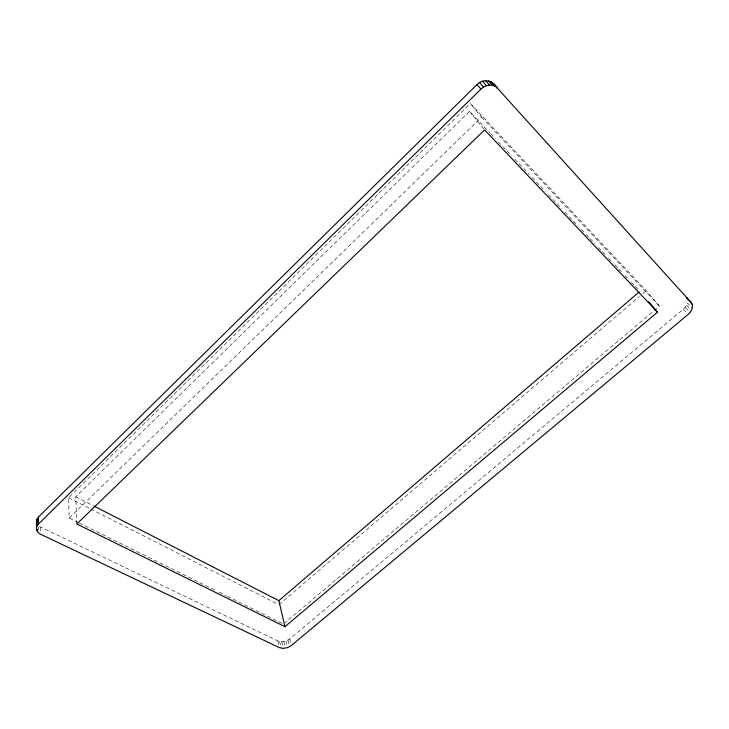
<?xml version="1.0" encoding="UTF-8"?>
<svg xmlns="http://www.w3.org/2000/svg" width="729" height="729" viewBox="0 0 729 729"><rect width="100%" height="100%" fill="white"/><g stroke="black" fill="none" stroke-linecap="round" stroke-linejoin="round"><path stroke-width="0.55" stroke-dasharray="3.65 2.73" d="M38.755 530.047L38.755 527.021M39.421 526.438L277.867 640.955L281.676 641.748L286.014 641.01L289.741 638.941L683.365 309.233L686.663 305.241L687.547 303.045L692.268 308.294M78.377 522.593L69.191 518.046L68.572 497.734L470.314 103.472L646.204 290.661L659.453 306.125L285.212 622.621M76.8 523.987L75.752 496.768L469.522 111.382L489.842 132.842M69.191 518.046L481.596 117.114L470.314 103.472M278.952 604.687L639.287 296.575M642.75 293.614L646.204 290.661M79.397 523.094L141.645 553.894M142.665 554.404L215.11 590.253M219.192 592.276L226.336 595.812M227.357 596.313L283.481 624.088M68.572 497.734L89.813 508.532M90.824 509.042L277.94 604.177M75.752 496.768L92.929 505.552M490.626 133.662L495.319 138.619M498.445 141.918L506.254 150.174M507.038 151.003L511.731 155.951M514.856 159.259L528.926 174.113M532.052 177.411L539.87 185.667M540.645 186.496L545.338 191.445M548.463 194.752L556.282 203.008M557.065 203.828L561.749 208.786M564.875 212.084L572.693 220.34M573.477 221.16L578.161 226.118M581.286 229.416L585.196 233.544M585.979 234.373L589.105 237.672M589.889 238.501L594.582 243.45M598.482 247.578L601.607 250.885M602.391 251.705L605.517 255.004M608.642 258.312L610.993 260.791M614.902 264.919L618.028 268.217M618.803 269.037L621.937 272.345M625.063 275.644L627.405 278.123M631.314 282.251L634.44 285.549M635.223 286.379L638.349 289.677M481.596 117.114L659.453 306.125M686.663 305.241L691.374 310.499M685.242 307.356L689.935 312.623M683.365 309.233L687.374 313.762M469.522 111.382L483.874 129.042M289.741 638.941L291.044 644.463M288.019 640.117L289.577 646.741M286.014 641.01L287.554 647.644M283.845 641.566L285.121 647.097M281.676 641.748L283.189 648.391M279.635 641.538L281.139 648.181M277.867 640.955L279.362 647.607M40.76 527.277L40.76 532.316"/><path stroke-width="1.09" d="M493.287 83.625L691.229 302.608C694.254 306.517 691.338 311.793 688.048 314.509L291.308 645.566L287.554 647.644L283.189 648.391L279.362 647.607L40.76 534.339C36.55 532.799 34.855 527.058 38.464 523.987L38.482 516.952L476.994 84.591C482.999 77.948 493.451 80.509 497.36 88.127L491.118 81.876M36.514 529.619L36.477 520.624L38.482 516.952M37.115 525.746L37.143 518.711M37.297 531.459L37.307 529.445M38.464 523.987L480.93 89.111C484.603 85.53 490.471 83.808 495.173 86.368M648.728 301.742L657.54 312.149L284.948 626.685L278.852 600.66L639.041 292.065M284.948 626.685L76.8 523.987L484.594 129.926L657.54 312.149M93.941 506.072L278.852 600.66M691.229 302.608L686.49 297.377L687.456 298.972M690.846 302.708L692.195 304.203M488.476 80.846L492.512 85.329M485.532 80.609L489.551 85.102M482.498 81.192L486.489 85.685M479.582 82.55L483.555 87.061M476.994 84.591L480.93 89.111M36.477 520.624L36.541 522.565"/></g></svg>
